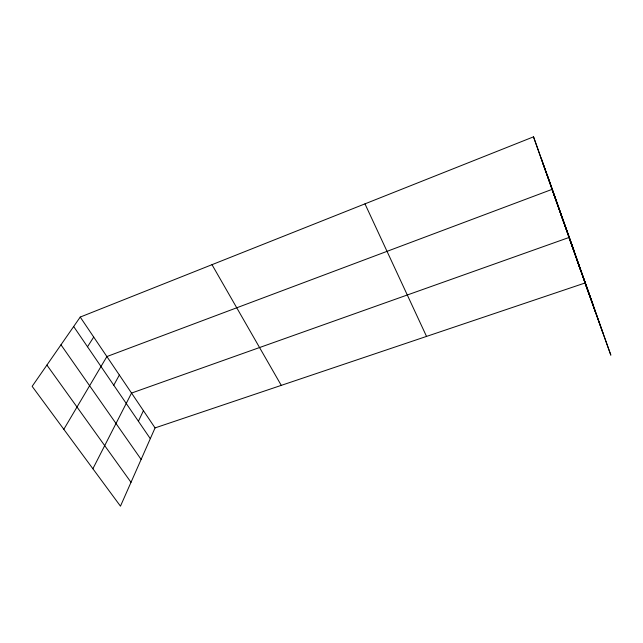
<?xml version="1.0" encoding="UTF-8"?>
<svg xmlns="http://www.w3.org/2000/svg" width="643" height="643" viewBox="0 0 643 643"><rect width="100%" height="100%" fill="white"/><g stroke="black" fill="none" stroke-linecap="round" stroke-linejoin="round"><path stroke-width="0.96" d="M155.059 427.908L120.466 506.162L32.15 386.347L80.222 317.071L533.529 136.838L610.85 355.177L585.009 283L155.059 427.908L80.222 317.071M138.406 421.269L143.429 410.692M92.889 468.755L131.534 393.074L568.983 237.492L593.047 304.589M113.763 385.205L119.357 375.03M63.818 429.307L106.883 356.56L552.032 189.38L574.054 250.617M87.504 346.77L93.717 337.061M46.907 365.079L131.011 482.306M60.981 344.801L141.13 459.415M73.664 326.515L150.301 438.671M211.997 264.675L281.272 385.374M364.975 203.855L426.534 336.418M542.917 163.499L545.698 171.215M560.632 213.773L563.718 222.382M577.109 260.56L580.46 269.931M541.229 158.178L595.265 311.638M533.529 136.838L588.49 292.718M546.976 174.108L602.837 332.793"/></g></svg>
